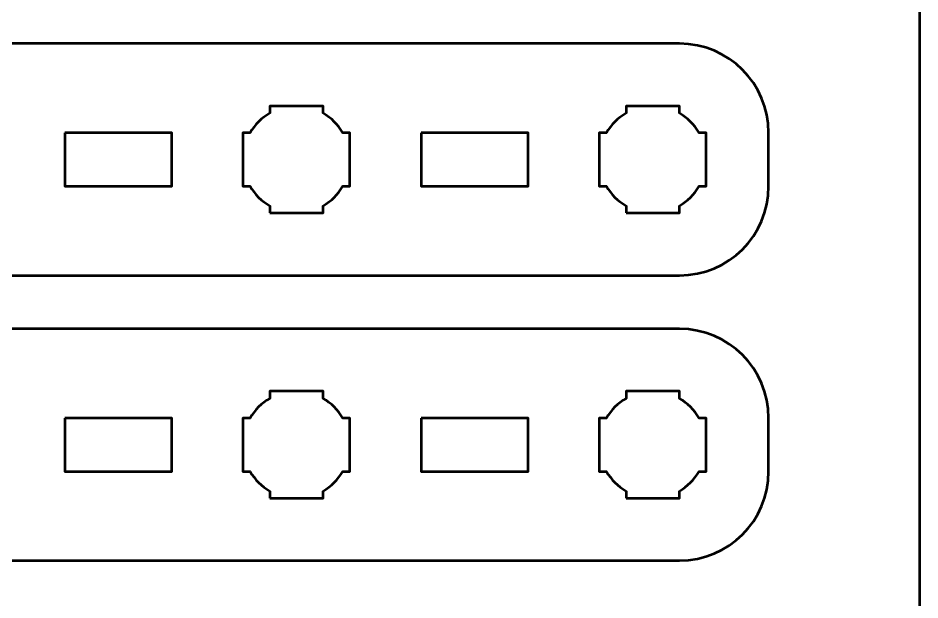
# Model space of a CAD drawing. Header units: centimetres. Extents: x -21 to 0, y -29.7 to 0.
# Drawn here: x -5.06 to 0, y -25.02 to -21.76 of the extents above; entities that cross this region are included whole.
import ezdxf

# ---------------------------------------------------------------- set-up
doc = ezdxf.new("R2010")
doc.units = ezdxf.units.CM
doc.header["$MEASUREMENT"] = 0
doc.layers.add('Layer 1', color=7, linetype='Continuous')

msp = doc.modelspace()

# ---------------------------------------------------------------- linework, layer by layer
at = {"layer": 'Layer 1', "color": 1, "lineweight": 53}
msp.add_open_spline([(-21.00003, -29.19995), (-21.00003, -29.19995), (-21.00003, -5.89992), (-21.00003, -5.89992), (-21.00003, -5.89992), (-21.00003, -5.81709), (-20.93286, -5.74992), (-20.85003, -5.74992), (-20.85003, -5.74992), (-20.7672, -5.74992), (-20.70003, -5.68275), (-20.70003, -5.59992), (-20.70003, -5.59992), (-20.70003, -5.51709), (-20.7672, -5.44992), (-20.85003, -5.44992), (-20.85003, -5.44992), (-20.93286, -5.44992), (-21.00003, -5.38275), (-21.00003, -5.29992), (-21.00003, -5.29992), (-21.00003, -5.21709), (-20.93286, -5.14992), (-20.85003, -5.14992), (-20.85003, -5.14992), (-20.7672, -5.14992), (-20.70003, -5.08275), (-20.70003, -4.99992), (-20.70003, -4.99992), (-20.70003, -4.91709), (-20.7672, -4.84992), (-20.85003, -4.84992), (-20.85003, -4.84992), (-20.93286, -4.84992), (-21.00003, -4.78275), (-21.00003, -4.69992), (-21.00003, -4.69992), (-21.00003, -4.61709), (-20.93286, -4.54992), (-20.85003, -4.54992), (-20.85003, -4.54992), (-20.7672, -4.54992), (-20.70003, -4.48275), (-20.70003, -4.39992), (-20.70003, -4.39992), (-20.70003, -4.31709), (-20.7672, -4.24992), (-20.85003, -4.24992), (-20.85003, -4.24992), (-20.93286, -4.24992), (-21.00003, -4.18275), (-21.00003, -4.09992), (-21.00003, -4.09992), (-21.00003, -4.01709), (-20.93286, -3.94992), (-20.85003, -3.94992), (-20.85003, -3.94992), (-20.7672, -3.94992), (-20.70003, -3.88275), (-20.70003, -3.79992), (-20.70003, -3.79992), (-20.70003, -3.71709), (-20.7672, -3.64992), (-20.85003, -3.64992), (-20.85003, -3.64992), (-20.93286, -3.64992), (-21.00003, -3.58275), (-21.00003, -3.49992), (-21.00003, -3.49992), (-21.00003, -3.41709), (-20.93286, -3.34992), (-20.85003, -3.34992), (-20.85003, -3.34992), (-20.7672, -3.34992), (-20.70003, -3.28275), (-20.70003, -3.19992), (-20.70003, -3.19992), (-20.70003, -3.11709), (-20.7672, -3.04992), (-20.85003, -3.04992), (-20.85003, -3.04992), (-20.93286, -3.04992), (-21.00003, -2.98275), (-21.00003, -2.89992), (-21.00003, -2.89992), (-21.00003, -2.81709), (-20.93286, -2.74992), (-20.85003, -2.74992), (-20.85003, -2.74992), (-20.7672, -2.74992), (-20.70003, -2.68275), (-20.70003, -2.59992), (-20.70003, -2.59992), (-20.70003, -2.51709), (-20.7672, -2.44992), (-20.85003, -2.44992), (-20.85003, -2.44992), (-20.93286, -2.44992), (-21.00003, -2.38275), (-21.00003, -2.29992), (-21.00003, -2.29992), (-21.00003, -2.21709), (-20.93286, -2.14992), (-20.85003, -2.14992), (-20.85003, -2.14992), (-20.7672, -2.14992), (-20.70003, -2.08275), (-20.70003, -1.99992), (-20.70003, -1.99992), (-20.70003, -1.91709), (-20.7672, -1.84992), (-20.85003, -1.84992), (-20.85003, -1.84992), (-20.93286, -1.84992), (-21.00003, -1.78275), (-21.00003, -1.69992), (-21.00003, -1.69992), (-21.00003, -1.61709), (-20.93286, -1.54992), (-20.85003, -1.54992), (-20.85003, -1.54992), (-20.7672, -1.54992), (-20.70003, -1.48275), (-20.70003, -1.39992), (-20.70003, -1.39992), (-20.70003, -1.31709), (-20.7672, -1.24992), (-20.85003, -1.24992), (-20.85003, -1.24992), (-20.93286, -1.24992), (-21.00003, -1.18275), (-21.00003, -1.09992), (-21.00003, -1.09992), (-21.00003, -1.09992), (-21.00003, -0.49992), (-21.00003, -0.49992), (-21.00003, -0.49992), (-21.00003, -0.22295), (-20.77694, 0.00004), (-20.49994, 0.00004), (-20.49994, 0.00004), (-20.49994, 0.00004), (-0.50008, 0.00004), (-0.50008, 0.00004), (-0.50008, 0.00004), (-0.22294, 0.00004), (0.00002, -0.22295), (0.00002, -0.49992), (0.00002, -0.49992), (0.00002, -0.49992), (0.00002, -29.19995), (0.00002, -29.19995), (0.00002, -29.19995), (0.00002, -29.47695), (-0.22294, -29.70004), (-0.50008, -29.70004), (-0.50008, -29.70004), (-0.50008, -29.70004), (-20.49994, -29.70004), (-20.49994, -29.70004), (-20.49994, -29.70004), (-20.77694, -29.70004), (-21.00003, -29.47695), (-21.00003, -29.19995)], degree=3, knots=[0, 0, 0, 0, 0.0243902, 0.0243902, 0.0243902, 0.0243902, 0.0487805, 0.0487805, 0.0487805, 0.0487805, 0.0731707, 0.0731707, 0.0731707, 0.0731707, 0.097561, 0.097561, 0.097561, 0.097561, 0.1219512, 0.1219512, 0.1219512, 0.1219512, 0.1463415, 0.1463415, 0.1463415, 0.1463415, 0.1707317, 0.1707317, 0.1707317, 0.1707317, 0.195122, 0.195122, 0.195122, 0.195122, 0.2195122, 0.2195122, 0.2195122, 0.2195122, 0.2439024, 0.2439024, 0.2439024, 0.2439024, 0.2682927, 0.2682927, 0.2682927, 0.2682927, 0.2926829, 0.2926829, 0.2926829, 0.2926829, 0.3170732, 0.3170732, 0.3170732, 0.3170732, 0.3414634, 0.3414634, 0.3414634, 0.3414634, 0.3658537, 0.3658537, 0.3658537, 0.3658537, 0.3902439, 0.3902439, 0.3902439, 0.3902439, 0.4146341, 0.4146341, 0.4146341, 0.4146341, 0.4390244, 0.4390244, 0.4390244, 0.4390244, 0.4634146, 0.4634146, 0.4634146, 0.4634146, 0.4878049, 0.4878049, 0.4878049, 0.4878049, 0.5121951, 0.5121951, 0.5121951, 0.5121951, 0.5365854, 0.5365854, 0.5365854, 0.5365854, 0.5609756, 0.5609756, 0.5609756, 0.5609756, 0.5853659, 0.5853659, 0.5853659, 0.5853659, 0.6097561, 0.6097561, 0.6097561, 0.6097561, 0.6341463, 0.6341463, 0.6341463, 0.6341463, 0.6585366, 0.6585366, 0.6585366, 0.6585366, 0.6829268, 0.6829268, 0.6829268, 0.6829268, 0.7073171, 0.7073171, 0.7073171, 0.7073171, 0.7317073, 0.7317073, 0.7317073, 0.7317073, 0.7560976, 0.7560976, 0.7560976, 0.7560976, 0.7804878, 0.7804878, 0.7804878, 0.7804878, 0.804878, 0.804878, 0.804878, 0.804878, 0.8292683, 0.8292683, 0.8292683, 0.8292683, 0.8536585, 0.8536585, 0.8536585, 0.8536585, 0.8780488, 0.8780488, 0.8780488, 0.8780488, 0.902439, 0.902439, 0.902439, 0.902439, 0.9268293, 0.9268293, 0.9268293, 0.9268293, 0.9512195, 0.9512195, 0.9512195, 0.9512195, 0.9756098, 0.9756098, 0.9756098, 0.9756098, 1, 1, 1, 1], dxfattribs=at)
at = {"layer": 'Layer 1', "color": 3, "lineweight": 53}
for points in [[(-19.64997, -21.89999), (-19.64997, -21.89999), (-1.35004, -21.89999), (-1.35004, -21.89999), (-1.35004, -21.89999), (-1.07304, -21.89999), (-0.84994, -22.12308), (-0.84994, -22.40008), (-0.84994, -22.40008), (-0.84994, -22.40008), (-0.84994, -22.70009), (-0.84994, -22.70009), (-0.84994, -22.70009), (-0.84994, -22.97705), (-1.07304, -23.20001), (-1.35004, -23.20001), (-1.35004, -23.20001), (-1.35004, -23.20001), (-19.64997, -23.20001), (-19.64997, -23.20001), (-19.64997, -23.20001), (-19.92697, -23.20001), (-20.15006, -22.97705), (-20.15006, -22.70009), (-20.15006, -22.70009), (-20.15006, -22.70009), (-20.15006, -22.40008), (-20.15006, -22.40008), (-20.15006, -22.40008), (-20.15006, -22.12308), (-19.92697, -21.89999), (-19.64997, -21.89999)], [(-19.64997, -23.49999), (-19.64997, -23.49999), (-1.35004, -23.49999), (-1.35004, -23.49999), (-1.35004, -23.49999), (-1.07304, -23.49999), (-0.84994, -23.72308), (-0.84994, -24.00008), (-0.84994, -24.00008), (-0.84994, -24.00008), (-0.84994, -24.30009), (-0.84994, -24.30009), (-0.84994, -24.30009), (-0.84994, -24.57705), (-1.07304, -24.80001), (-1.35004, -24.80001), (-1.35004, -24.80001), (-1.35004, -24.80001), (-19.64997, -24.80001), (-19.64997, -24.80001), (-19.64997, -24.80001), (-19.92697, -24.80001), (-20.15006, -24.57705), (-20.15006, -24.30009), (-20.15006, -24.30009), (-20.15006, -24.30009), (-20.15006, -24.00008), (-20.15006, -24.00008), (-20.15006, -24.00008), (-20.15006, -23.72308), (-19.92697, -23.49999), (-19.64997, -23.49999)]]:
    msp.add_open_spline(points, degree=3, knots=[0, 0, 0, 0, 0.125, 0.125, 0.125, 0.125, 0.25, 0.25, 0.25, 0.25, 0.375, 0.375, 0.375, 0.375, 0.5, 0.5, 0.5, 0.5, 0.625, 0.625, 0.625, 0.625, 0.75, 0.75, 0.75, 0.75, 0.875, 0.875, 0.875, 0.875, 1, 1, 1, 1], dxfattribs=at)
at = {"layer": 'Layer 1', "lineweight": 53}
for points, knots in [([(-3.64998, -22.85002), (-3.64998, -22.85002), (-3.64998, -22.80991), (-3.64998, -22.80991), (-3.64998, -22.80991), (-3.69559, -22.78359), (-3.73351, -22.74556), (-3.75997, -22.70009), (-3.75997, -22.70009), (-3.75997, -22.70009), (-3.80005, -22.70009), (-3.80005, -22.70009), (-3.80005, -22.70009), (-3.80005, -22.70009), (-3.80005, -22.55001), (-3.80005, -22.55001), (-3.80005, -22.55001), (-3.80005, -22.55001), (-3.80005, -22.40008), (-3.80005, -22.40008), (-3.80005, -22.40008), (-3.80005, -22.40008), (-3.75997, -22.40008), (-3.75997, -22.40008), (-3.75997, -22.40008), (-3.73351, -22.35447), (-3.69559, -22.31655), (-3.64998, -22.29023), (-3.64998, -22.29023), (-3.64998, -22.29023), (-3.64998, -22.25001), (-3.64998, -22.25001), (-3.64998, -22.25001), (-3.64998, -22.25001), (-3.50005, -22.25001), (-3.50005, -22.25001), (-3.50005, -22.25001), (-3.50005, -22.25001), (-3.34997, -22.25001), (-3.34997, -22.25001), (-3.34997, -22.25001), (-3.34997, -22.25001), (-3.34997, -22.29023), (-3.34997, -22.29023), (-3.34997, -22.29023), (-3.3045, -22.31655), (-3.26661, -22.35447), (-3.24015, -22.40008), (-3.24015, -22.40008), (-3.24015, -22.40008), (-3.20004, -22.40008), (-3.20004, -22.40008), (-3.20004, -22.40008), (-3.20004, -22.40008), (-3.20004, -22.55001), (-3.20004, -22.55001), (-3.20004, -22.55001), (-3.20004, -22.55001), (-3.20004, -22.70009), (-3.20004, -22.70009), (-3.20004, -22.70009), (-3.20004, -22.70009), (-3.24015, -22.70009), (-3.24015, -22.70009), (-3.24015, -22.70009), (-3.26661, -22.74556), (-3.3045, -22.78359), (-3.34997, -22.80991), (-3.34997, -22.80991), (-3.34997, -22.80991), (-3.34997, -22.85002), (-3.34997, -22.85002), (-3.34997, -22.85002), (-3.34997, -22.85002), (-3.50005, -22.85002), (-3.50005, -22.85002), (-3.50005, -22.85002), (-3.50005, -22.85002), (-3.64998, -22.85002), (-3.64998, -22.85002)], [0, 0, 0, 0, 0.05, 0.05, 0.05, 0.05, 0.1, 0.1, 0.1, 0.1, 0.15, 0.15, 0.15, 0.15, 0.2, 0.2, 0.2, 0.2, 0.25, 0.25, 0.25, 0.25, 0.3, 0.3, 0.3, 0.3, 0.35, 0.35, 0.35, 0.35, 0.4, 0.4, 0.4, 0.4, 0.45, 0.45, 0.45, 0.45, 0.5, 0.5, 0.5, 0.5, 0.55, 0.55, 0.55, 0.55, 0.6, 0.6, 0.6, 0.6, 0.65, 0.65, 0.65, 0.65, 0.7, 0.7, 0.7, 0.7, 0.75, 0.75, 0.75, 0.75, 0.8, 0.8, 0.8, 0.8, 0.85, 0.85, 0.85, 0.85, 0.9, 0.9, 0.9, 0.9, 0.95, 0.95, 0.95, 0.95, 1, 1, 1, 1]), ([(-1.65004, -22.85002), (-1.65004, -22.85002), (-1.65004, -22.80991), (-1.65004, -22.80991), (-1.65004, -22.80991), (-1.69566, -22.78359), (-1.73355, -22.74556), (-1.75986, -22.70009), (-1.75986, -22.70009), (-1.75986, -22.70009), (-1.80012, -22.70009), (-1.80012, -22.70009), (-1.80012, -22.70009), (-1.80012, -22.70009), (-1.80012, -22.55001), (-1.80012, -22.55001), (-1.80012, -22.55001), (-1.80012, -22.55001), (-1.80012, -22.40008), (-1.80012, -22.40008), (-1.80012, -22.40008), (-1.80012, -22.40008), (-1.75986, -22.40008), (-1.75986, -22.40008), (-1.75986, -22.40008), (-1.73355, -22.35447), (-1.69566, -22.31655), (-1.65004, -22.29023), (-1.65004, -22.29023), (-1.65004, -22.29023), (-1.65004, -22.25001), (-1.65004, -22.25001), (-1.65004, -22.25001), (-1.65004, -22.25001), (-1.50011, -22.25001), (-1.50011, -22.25001), (-1.50011, -22.25001), (-1.50011, -22.25001), (-1.35004, -22.25001), (-1.35004, -22.25001), (-1.35004, -22.25001), (-1.35004, -22.25001), (-1.35004, -22.29023), (-1.35004, -22.29023), (-1.35004, -22.29023), (-1.30457, -22.31655), (-1.26654, -22.35447), (-1.24022, -22.40008), (-1.24022, -22.40008), (-1.24022, -22.40008), (-1.20011, -22.40008), (-1.20011, -22.40008), (-1.20011, -22.40008), (-1.20011, -22.40008), (-1.20011, -22.55001), (-1.20011, -22.55001), (-1.20011, -22.55001), (-1.20011, -22.55001), (-1.20011, -22.70009), (-1.20011, -22.70009), (-1.20011, -22.70009), (-1.20011, -22.70009), (-1.24022, -22.70009), (-1.24022, -22.70009), (-1.24022, -22.70009), (-1.26654, -22.74556), (-1.30457, -22.78359), (-1.35004, -22.80991), (-1.35004, -22.80991), (-1.35004, -22.80991), (-1.35004, -22.85002), (-1.35004, -22.85002), (-1.35004, -22.85002), (-1.35004, -22.85002), (-1.50011, -22.85002), (-1.50011, -22.85002), (-1.50011, -22.85002), (-1.50011, -22.85002), (-1.65004, -22.85002), (-1.65004, -22.85002)], [0, 0, 0, 0, 0.05, 0.05, 0.05, 0.05, 0.1, 0.1, 0.1, 0.1, 0.15, 0.15, 0.15, 0.15, 0.2, 0.2, 0.2, 0.2, 0.25, 0.25, 0.25, 0.25, 0.3, 0.3, 0.3, 0.3, 0.35, 0.35, 0.35, 0.35, 0.4, 0.4, 0.4, 0.4, 0.45, 0.45, 0.45, 0.45, 0.5, 0.5, 0.5, 0.5, 0.55, 0.55, 0.55, 0.55, 0.6, 0.6, 0.6, 0.6, 0.65, 0.65, 0.65, 0.65, 0.7, 0.7, 0.7, 0.7, 0.75, 0.75, 0.75, 0.75, 0.8, 0.8, 0.8, 0.8, 0.85, 0.85, 0.85, 0.85, 0.9, 0.9, 0.9, 0.9, 0.95, 0.95, 0.95, 0.95, 1, 1, 1, 1]), ([(-4.79996, -22.40008), (-4.79996, -22.40008), (-4.19996, -22.40008), (-4.19996, -22.40008), (-4.19996, -22.40008), (-4.19996, -22.40008), (-4.19996, -22.70009), (-4.19996, -22.70009), (-4.19996, -22.70009), (-4.19996, -22.70009), (-4.79996, -22.70009), (-4.79996, -22.70009), (-4.79996, -22.70009), (-4.79996, -22.70009), (-4.79996, -22.40008), (-4.79996, -22.40008)], [0, 0, 0, 0, 0.25, 0.25, 0.25, 0.25, 0.5, 0.5, 0.5, 0.5, 0.75, 0.75, 0.75, 0.75, 1, 1, 1, 1]), ([(-2.80003, -22.40008), (-2.80003, -22.40008), (-2.20002, -22.40008), (-2.20002, -22.40008), (-2.20002, -22.40008), (-2.20002, -22.40008), (-2.20002, -22.70009), (-2.20002, -22.70009), (-2.20002, -22.70009), (-2.20002, -22.70009), (-2.80003, -22.70009), (-2.80003, -22.70009), (-2.80003, -22.70009), (-2.80003, -22.70009), (-2.80003, -22.40008), (-2.80003, -22.40008)], [0, 0, 0, 0, 0.25, 0.25, 0.25, 0.25, 0.5, 0.5, 0.5, 0.5, 0.75, 0.75, 0.75, 0.75, 1, 1, 1, 1]), ([(-3.64998, -24.45002), (-3.64998, -24.45002), (-3.64998, -24.40991), (-3.64998, -24.40991), (-3.64998, -24.40991), (-3.69559, -24.38359), (-3.73351, -24.34556), (-3.75997, -24.30009), (-3.75997, -24.30009), (-3.75997, -24.30009), (-3.80005, -24.30009), (-3.80005, -24.30009), (-3.80005, -24.30009), (-3.80005, -24.30009), (-3.80005, -24.15001), (-3.80005, -24.15001), (-3.80005, -24.15001), (-3.80005, -24.15001), (-3.80005, -24.00008), (-3.80005, -24.00008), (-3.80005, -24.00008), (-3.80005, -24.00008), (-3.75997, -24.00008), (-3.75997, -24.00008), (-3.75997, -24.00008), (-3.73351, -23.95447), (-3.69559, -23.91655), (-3.64998, -23.89023), (-3.64998, -23.89023), (-3.64998, -23.89023), (-3.64998, -23.85001), (-3.64998, -23.85001), (-3.64998, -23.85001), (-3.64998, -23.85001), (-3.50005, -23.85001), (-3.50005, -23.85001), (-3.50005, -23.85001), (-3.50005, -23.85001), (-3.34997, -23.85001), (-3.34997, -23.85001), (-3.34997, -23.85001), (-3.34997, -23.85001), (-3.34997, -23.89023), (-3.34997, -23.89023), (-3.34997, -23.89023), (-3.3045, -23.91655), (-3.26661, -23.95447), (-3.24015, -24.00008), (-3.24015, -24.00008), (-3.24015, -24.00008), (-3.20004, -24.00008), (-3.20004, -24.00008), (-3.20004, -24.00008), (-3.20004, -24.00008), (-3.20004, -24.15001), (-3.20004, -24.15001), (-3.20004, -24.15001), (-3.20004, -24.15001), (-3.20004, -24.30009), (-3.20004, -24.30009), (-3.20004, -24.30009), (-3.20004, -24.30009), (-3.24015, -24.30009), (-3.24015, -24.30009), (-3.24015, -24.30009), (-3.26661, -24.34556), (-3.3045, -24.38359), (-3.34997, -24.40991), (-3.34997, -24.40991), (-3.34997, -24.40991), (-3.34997, -24.45002), (-3.34997, -24.45002), (-3.34997, -24.45002), (-3.34997, -24.45002), (-3.50005, -24.45002), (-3.50005, -24.45002), (-3.50005, -24.45002), (-3.50005, -24.45002), (-3.64998, -24.45002), (-3.64998, -24.45002)], [0, 0, 0, 0, 0.05, 0.05, 0.05, 0.05, 0.1, 0.1, 0.1, 0.1, 0.15, 0.15, 0.15, 0.15, 0.2, 0.2, 0.2, 0.2, 0.25, 0.25, 0.25, 0.25, 0.3, 0.3, 0.3, 0.3, 0.35, 0.35, 0.35, 0.35, 0.4, 0.4, 0.4, 0.4, 0.45, 0.45, 0.45, 0.45, 0.5, 0.5, 0.5, 0.5, 0.55, 0.55, 0.55, 0.55, 0.6, 0.6, 0.6, 0.6, 0.65, 0.65, 0.65, 0.65, 0.7, 0.7, 0.7, 0.7, 0.75, 0.75, 0.75, 0.75, 0.8, 0.8, 0.8, 0.8, 0.85, 0.85, 0.85, 0.85, 0.9, 0.9, 0.9, 0.9, 0.95, 0.95, 0.95, 0.95, 1, 1, 1, 1]), ([(-1.65004, -24.45002), (-1.65004, -24.45002), (-1.65004, -24.40991), (-1.65004, -24.40991), (-1.65004, -24.40991), (-1.69566, -24.38359), (-1.73355, -24.34556), (-1.75986, -24.30009), (-1.75986, -24.30009), (-1.75986, -24.30009), (-1.80012, -24.30009), (-1.80012, -24.30009), (-1.80012, -24.30009), (-1.80012, -24.30009), (-1.80012, -24.15001), (-1.80012, -24.15001), (-1.80012, -24.15001), (-1.80012, -24.15001), (-1.80012, -24.00008), (-1.80012, -24.00008), (-1.80012, -24.00008), (-1.80012, -24.00008), (-1.75986, -24.00008), (-1.75986, -24.00008), (-1.75986, -24.00008), (-1.73355, -23.95447), (-1.69566, -23.91655), (-1.65004, -23.89023), (-1.65004, -23.89023), (-1.65004, -23.89023), (-1.65004, -23.85001), (-1.65004, -23.85001), (-1.65004, -23.85001), (-1.65004, -23.85001), (-1.50011, -23.85001), (-1.50011, -23.85001), (-1.50011, -23.85001), (-1.50011, -23.85001), (-1.35004, -23.85001), (-1.35004, -23.85001), (-1.35004, -23.85001), (-1.35004, -23.85001), (-1.35004, -23.89023), (-1.35004, -23.89023), (-1.35004, -23.89023), (-1.30457, -23.91655), (-1.26654, -23.95447), (-1.24022, -24.00008), (-1.24022, -24.00008), (-1.24022, -24.00008), (-1.20011, -24.00008), (-1.20011, -24.00008), (-1.20011, -24.00008), (-1.20011, -24.00008), (-1.20011, -24.15001), (-1.20011, -24.15001), (-1.20011, -24.15001), (-1.20011, -24.15001), (-1.20011, -24.30009), (-1.20011, -24.30009), (-1.20011, -24.30009), (-1.20011, -24.30009), (-1.24022, -24.30009), (-1.24022, -24.30009), (-1.24022, -24.30009), (-1.26654, -24.34556), (-1.30457, -24.38359), (-1.35004, -24.40991), (-1.35004, -24.40991), (-1.35004, -24.40991), (-1.35004, -24.45002), (-1.35004, -24.45002), (-1.35004, -24.45002), (-1.35004, -24.45002), (-1.50011, -24.45002), (-1.50011, -24.45002), (-1.50011, -24.45002), (-1.50011, -24.45002), (-1.65004, -24.45002), (-1.65004, -24.45002)], [0, 0, 0, 0, 0.05, 0.05, 0.05, 0.05, 0.1, 0.1, 0.1, 0.1, 0.15, 0.15, 0.15, 0.15, 0.2, 0.2, 0.2, 0.2, 0.25, 0.25, 0.25, 0.25, 0.3, 0.3, 0.3, 0.3, 0.35, 0.35, 0.35, 0.35, 0.4, 0.4, 0.4, 0.4, 0.45, 0.45, 0.45, 0.45, 0.5, 0.5, 0.5, 0.5, 0.55, 0.55, 0.55, 0.55, 0.6, 0.6, 0.6, 0.6, 0.65, 0.65, 0.65, 0.65, 0.7, 0.7, 0.7, 0.7, 0.75, 0.75, 0.75, 0.75, 0.8, 0.8, 0.8, 0.8, 0.85, 0.85, 0.85, 0.85, 0.9, 0.9, 0.9, 0.9, 0.95, 0.95, 0.95, 0.95, 1, 1, 1, 1]), ([(-4.79996, -24.00008), (-4.79996, -24.00008), (-4.19996, -24.00008), (-4.19996, -24.00008), (-4.19996, -24.00008), (-4.19996, -24.00008), (-4.19996, -24.30009), (-4.19996, -24.30009), (-4.19996, -24.30009), (-4.19996, -24.30009), (-4.79996, -24.30009), (-4.79996, -24.30009), (-4.79996, -24.30009), (-4.79996, -24.30009), (-4.79996, -24.00008), (-4.79996, -24.00008)], [0, 0, 0, 0, 0.25, 0.25, 0.25, 0.25, 0.5, 0.5, 0.5, 0.5, 0.75, 0.75, 0.75, 0.75, 1, 1, 1, 1]), ([(-2.80003, -24.00008), (-2.80003, -24.00008), (-2.20002, -24.00008), (-2.20002, -24.00008), (-2.20002, -24.00008), (-2.20002, -24.00008), (-2.20002, -24.30009), (-2.20002, -24.30009), (-2.20002, -24.30009), (-2.20002, -24.30009), (-2.80003, -24.30009), (-2.80003, -24.30009), (-2.80003, -24.30009), (-2.80003, -24.30009), (-2.80003, -24.00008), (-2.80003, -24.00008)], [0, 0, 0, 0, 0.25, 0.25, 0.25, 0.25, 0.5, 0.5, 0.5, 0.5, 0.75, 0.75, 0.75, 0.75, 1, 1, 1, 1])]:
    msp.add_open_spline(points, degree=3, knots=knots, dxfattribs=at)

doc.saveas('drawing.dxf')
